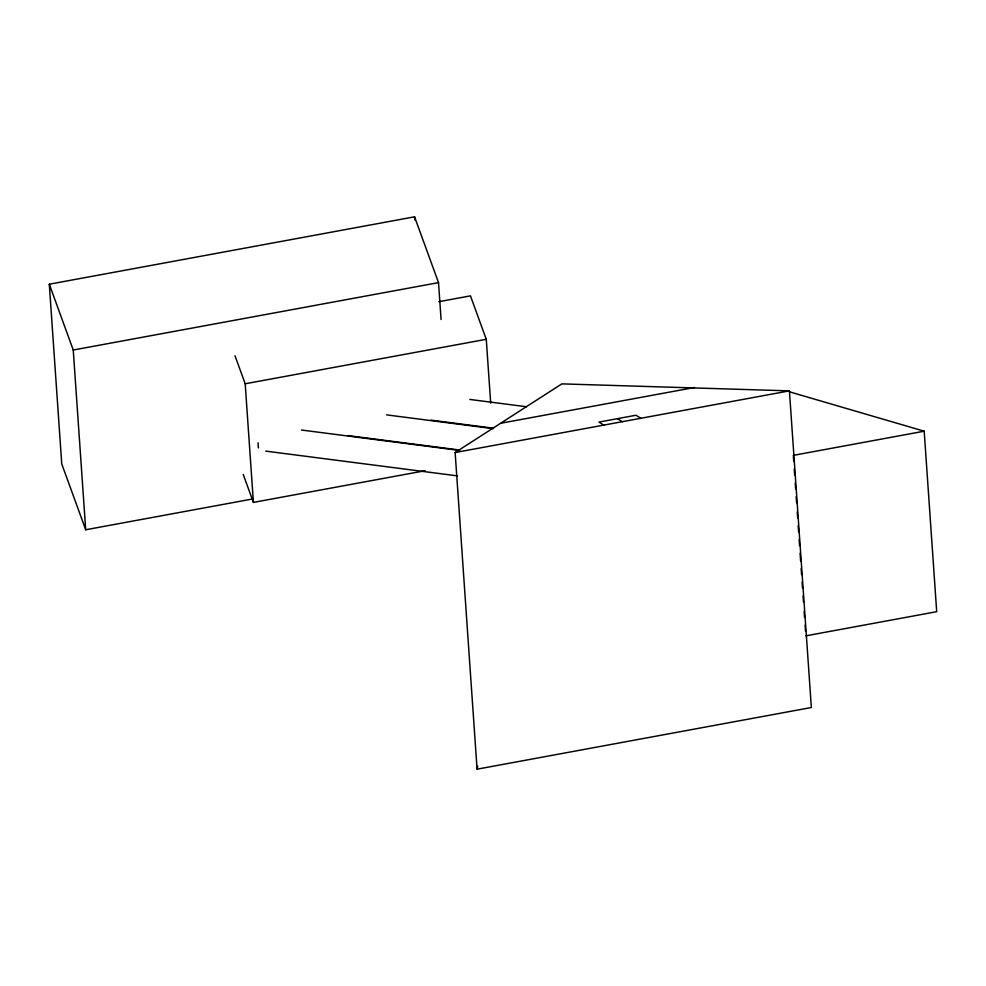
<?xml version="1.0" encoding="UTF-8"?>
<svg xmlns="http://www.w3.org/2000/svg" width="986" height="986" viewBox="0 0 986 986"><rect width="100%" height="100%" fill="white"/><g stroke="black" fill="none" stroke-linecap="round" stroke-linejoin="round"><path stroke-width="1.48" d="M477.076 769.179L455.138 452.537L561.86 383.874L789.416 390.863L811.355 707.517L477.076 769.179L477.742 766.184M253.254 498.854L85.708 529.765L61.748 463.95L49.3 284.214L414.564 216.821L438.524 282.625L441.075 319.501M49.3 284.214L73.247 350.018L438.524 282.625M438.819 301.691L470.458 295.862L486.271 339.295L490.695 403.175M234.988 355.749L245.194 383.776L486.271 339.295M501.27 423.154L694.477 387.498M455.138 452.537L789.416 390.863M243.209 474.377L253.402 502.404L425.176 470.716M805.821 635.847L936.7 611.69L924.19 431.202L793.311 455.359L793.73 461.473M469.841 399.441L526.265 406.725M431.018 420.147L493.542 428.22M386.574 414.872L493.025 428.627M347.836 435.59L458.86 449.924M301.445 430.019L459.722 450.454M265.739 451.12L457.492 475.881M789.576 391.849L924.19 431.202M640.838 418.274L635.982 415.242L598.909 422.082L603.765 425.114M617.421 418.668L622.326 421.688M794.26 469.126L794.691 475.24M795.221 482.893L795.64 489.007M796.17 496.648L796.602 502.774M797.23 511.944L797.662 518.069M798.179 525.711L798.611 531.836M799.141 539.478L799.56 545.603M800.09 553.245L800.62 560.898M801.15 568.54L801.581 574.665M802.111 582.307L802.53 588.432M803.06 596.074L803.479 602.187M804.12 611.369L804.539 617.482M805.069 625.136L805.5 631.25M414.564 216.821L414.786 219.89M245.194 383.776L253.402 502.404M73.247 350.018L85.708 529.765M258.48 447.94A12.793 3.02 -82.6 0 1 258.122 442.8"/></g></svg>
